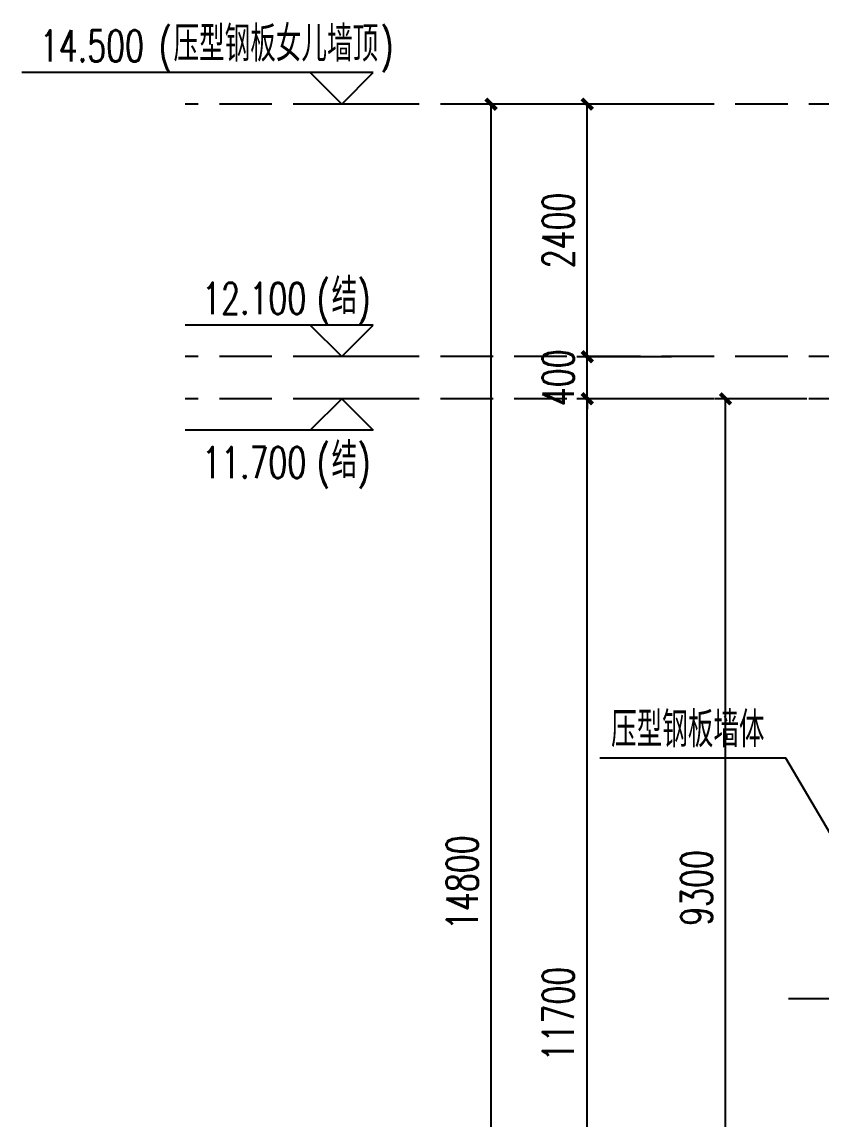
# Model space of a CAD drawing. Extents: x -1899985 to -450366, y 556196 to 2151267.
# Drawn here: x -1589336 to -1581744, y 573110 to 583539 of the extents above; entities that cross this region are included whole.
import ezdxf

# ---------------------------------------------------------------- set-up
doc = ezdxf.new("R2010")
doc.units = 0
doc.header["$LTSCALE"] = 1000
doc.header["$MEASUREMENT"] = 0
doc.linetypes.add('__DASH', pattern=[0.35, 0.25, -0.1])
doc.linetypes.add('DOTE', pattern=[2.42, 2, -0.2, 0.02, -0.2])
doc.layers.get('Defpoints').update_dxf_attribs({"color": 210})
for name, color, linetype in [('A-AXIS-D', 1, 'Continuous'), ('A-AXIS-DOTE', 14, 'DOTE'), ('A-AXIS-DP', 126, 'Continuous'), ('A-AXIS-SYMB', 3, 'Continuous'), ('DIM_ELEV', 3, 'Continuous'), ('PUB_TEXT', 7, 'Continuous')]:
    doc.layers.add(name, color=color, linetype=linetype)
doc.styles.add('_TCH_DIM', font='SIMPLEX', dxfattribs={"bigfont": 'GBCBIG'})
doc.styles.add('_TCH_DIM_T3', font='SIMPLEX', dxfattribs={"width": 0.705882, "bigfont": 'GBCBIG'})
doc.dimstyles.new('_TCH_ARCH&&100', dxfattribs={"dimtxt": 297.5, "dimasz": 100, "dimexe": 100, "dimexo": 100, "dimgap": 126.25, "dimtad": 1, "dimdec": 0, "dimzin": 0, "dimdsep": 46, "dimtxsty": '_TCH_DIM_T3', "dimblk": 'ARCHTICK', "dimcen": 0.09, "dimclrt": 7, "dimazin": 2, "dimtfac": 1, "dimtdec": 0, "dimtix": 1, "dimtmove": 2, "dimatfit": 3, "dimfxl": 0, "dimtolj": 1, "dimtzin": 0, "dimarcsym": 0})

# ---------------------------------------------------------------- blocks, each defined once
blk = doc.blocks.new('_ArchTick')
at = {"color": 0, "linetype": 'ByBlock', "const_width": 0.4}
blk.add_lwpolyline([(-0.5, -0.5), (0.5, 0.5)], dxfattribs=at)
blk = doc.blocks.new('*D416')
at = {"layer": 'A-AXIS-D', "color": 0, "lineweight": -2}
for p, q in [((-1583165, 579957), (-1584065, 579957)), ((-1583965, 568257), (-1583965, 579957)), ((-1583165, 568257), (-1584065, 568257))]:
    blk.add_line(p, q, dxfattribs=at)
at = {"layer": 'Defpoints', "color": 0}
for p in [(-1583965, 579957), (-1583065, 579957), (-1583065, 568257)]:
    blk.add_point(p, dxfattribs=at)
at = {"layer": 'A-AXIS-D', "color": 0, "lineweight": -2, "xscale": 100, "yscale": 100, "zscale": 100}
for p, rotation in [((-1583965, 579957), 90), ((-1583965, 568257), 270)]:
    blk.add_blockref('_ArchTick', p, dxfattribs=dict(at, rotation=rotation))
at = {"layer": 'A-AXIS-D', "color": 7, "insert": (-1584240, 574107), "char_height": 297.5, "attachment_point": 5, "rotation": 90, "style": '_TCH_DIM_T3'}
blk.add_mtext('\\A1;11700', dxfattribs=at)
blk = doc.blocks.new('*D417')
at = {"layer": 'A-AXIS-D', "color": 0, "lineweight": -2}
for p, q in [((-1583965, 580357), (-1583965, 580457)), ((-1583165, 580357), (-1584065, 580357)), ((-1583965, 579957), (-1583965, 580357)), ((-1583165, 579957), (-1584065, 579957)), ((-1583965, 579957), (-1583965, 579857))]:
    blk.add_line(p, q, dxfattribs=at)
at = {"layer": 'Defpoints', "color": 0}
for p in [(-1583965, 580357), (-1583065, 580357), (-1583065, 579957)]:
    blk.add_point(p, dxfattribs=at)
at = {"layer": 'A-AXIS-D', "color": 0, "lineweight": -2, "xscale": 100, "yscale": 100, "zscale": 100}
for p, rotation in [((-1583965, 580357), 270), ((-1583965, 579957), 90)]:
    blk.add_blockref('_ArchTick', p, dxfattribs=dict(at, rotation=rotation))
at = {"layer": 'A-AXIS-D', "color": 7, "insert": (-1584240, 580157), "char_height": 297.5, "attachment_point": 5, "rotation": 90, "style": '_TCH_DIM_T3'}
blk.add_mtext('\\A1;400', dxfattribs=at)
blk = doc.blocks.new('*D418')
at = {"layer": 'A-AXIS-D', "color": 0, "lineweight": -2}
for p, q in [((-1583165, 582757), (-1584065, 582757)), ((-1583965, 580357), (-1583965, 582757)), ((-1583165, 580357), (-1584065, 580357))]:
    blk.add_line(p, q, dxfattribs=at)
at = {"layer": 'Defpoints', "color": 0}
for p in [(-1583965, 582757), (-1583065, 582757), (-1583065, 580357)]:
    blk.add_point(p, dxfattribs=at)
at = {"layer": 'A-AXIS-D', "color": 0, "lineweight": -2, "xscale": 100, "yscale": 100, "zscale": 100}
for p, rotation in [((-1583965, 582757), 90), ((-1583965, 580357), 270)]:
    blk.add_blockref('_ArchTick', p, dxfattribs=dict(at, rotation=rotation))
at = {"layer": 'A-AXIS-D', "color": 7, "insert": (-1584240, 581557), "char_height": 297.5, "attachment_point": 5, "rotation": 90, "style": '_TCH_DIM_T3'}
blk.add_mtext('\\A1;2400', dxfattribs=at)
blk = doc.blocks.new('*D421')
at = {"layer": 'A-AXIS-D', "color": 0, "lineweight": -2}
for p, q in [((-1584053, 582757), (-1584978, 582757)), ((-1584878, 567957), (-1584878, 582757)), ((-1584053, 567957), (-1584978, 567957))]:
    blk.add_line(p, q, dxfattribs=at)
at = {"layer": 'Defpoints', "color": 0}
for p in [(-1584878, 582757), (-1583953, 582757), (-1583953, 567957)]:
    blk.add_point(p, dxfattribs=at)
at = {"layer": 'A-AXIS-D', "color": 0, "lineweight": -2, "xscale": 100, "yscale": 100, "zscale": 100}
for p, rotation in [((-1584878, 582757), 90), ((-1584878, 567957), 270)]:
    blk.add_blockref('_ArchTick', p, dxfattribs=dict(at, rotation=rotation))
at = {"layer": 'A-AXIS-D', "color": 7, "insert": (-1585153, 575357), "char_height": 297.5, "attachment_point": 5, "rotation": 90, "style": '_TCH_DIM_T3'}
blk.add_mtext('\\A1;14800', dxfattribs=at)
blk = doc.blocks.new('*D428')
at = {"layer": 'A-AXIS-DP', "color": 0, "lineweight": -2}
for p, q in [((-1581879, 579957), (-1582752, 579957)), ((-1582652, 570657), (-1582652, 579957)), ((-1581879, 570657), (-1582752, 570657))]:
    blk.add_line(p, q, dxfattribs=at)
at = {"layer": 'Defpoints', "color": 0}
for p in [(-1582652, 579957), (-1581779, 579957), (-1581779, 570657)]:
    blk.add_point(p, dxfattribs=at)
at = {"layer": 'A-AXIS-DP', "color": 0, "lineweight": -2, "xscale": 100, "yscale": 100, "zscale": 100}
for p, rotation in [((-1582652, 579957), 90), ((-1582652, 570657), 270)]:
    blk.add_blockref('_ArchTick', p, dxfattribs=dict(at, rotation=rotation))
at = {"layer": 'A-AXIS-DP', "color": 7, "insert": (-1582927, 575307), "char_height": 297.5, "attachment_point": 5, "rotation": 90, "style": '_TCH_DIM_T3'}
blk.add_mtext('\\A1;9300', dxfattribs=at)

msp = doc.modelspace()

# ---------------------------------------------------------------- linework, layer by layer
at = {"layer": 'A-AXIS-DOTE', "linetype": '__DASH', "ltscale": 2}
for p, q in [((-1572960.3, 582757.5), (-1587785.8, 582757.5)), ((-1572960.3, 580357.5), (-1587785.8, 580357.5)), ((-1572960.3, 579957.5), (-1587785.8, 579957.5))]:
    msp.add_line(p, q, dxfattribs=at)
at = {"layer": 'A-AXIS-DOTE'}
msp.add_line((-1582052, 574257.5), (-1579696.5, 574257.5), dxfattribs=at)
at = {"layer": 'A-AXIS-SYMB'}
for p, q in [((-1582077.5, 576539.1), (-1583843.9, 576539.1)), ((-1581513.2, 575584.4), (-1582077.5, 576539.1))]:
    msp.add_line(p, q, dxfattribs=at)
at = {"layer": 'DIM_ELEV'}
for p, q in [((-1585997.8, 583057.5), (-1589335.6, 583057.5)), ((-1586297.8, 582757.5), (-1586597.8, 583057.5)), ((-1586297.8, 582757.5), (-1585997.8, 583057.5)), ((-1585597.8, 582757.5), (-1586597.8, 582757.5)), ((-1585997.8, 580657.5), (-1587785.8, 580657.5)), ((-1586297.8, 580357.5), (-1586597.8, 580657.5)), ((-1586297.8, 580357.5), (-1585997.8, 580657.5)), ((-1585597.8, 580357.5), (-1586597.8, 580357.5)), ((-1586297.8, 579957.5), (-1586597.8, 579657.5)), ((-1585597.8, 579957.5), (-1586597.8, 579957.5)), ((-1586297.8, 579957.5), (-1585997.8, 579657.5)), ((-1585997.8, 579657.5), (-1587785.8, 579657.5))]:
    msp.add_line(p, q, dxfattribs=at)

# ---------------------------------------------------------------- texts
at = {"layer": 'PUB_TEXT', "style": '_TCH_DIM', "width": 0.705882}
for s, p in [('(', (-1588035.6, 583162.5)), (')', (-1585929.6, 583162.5)), ('14.500', (-1589165.6, 583162.5)), ('12.100', (-1587623.8, 580762.5)), ('(', (-1586533.8, 580762.5)), (')', (-1586148, 580762.5)), ('(', (-1586533.8, 579202.5)), (')', (-1586148, 579202.5)), ('11.700', (-1587623.8, 579202.5))]:
    msp.add_text(s, height=297.5, dxfattribs=at).set_placement(p)
at = {"layer": 'PUB_TEXT', "style": '_TCH_DIM'}
for s, height, p in [('压型钢板女儿墙顶', 337.59, (-1587895.6, 583162.5)), ('结', 337.6, (-1586393.8, 580762.5)), ('结', 337.6, (-1586393.8, 579202.5)), ('压型钢板墙体', 337.59, (-1583738.9, 576644.1))]:
    msp.add_text(s, height=height, dxfattribs=at).set_placement(p)

# ---------------------------------------------------------------- dimensions: what is measured, and where the dimension line sits
at = {"layer": 'A-AXIS-D'}
for p1, p2, distance, picture, middle in [((-1583953.1, 567957.5), (-1583953.1, 582757.5), 925.2, '*D421', (-1585153.3, 575357.5)), ((-1583064.5, 580357.5), (-1583064.5, 582757.5), 900, '*D418', (-1584239.5, 581557.5)), ((-1583064.5, 579957.5), (-1583064.5, 580357.5), 900, '*D417', (-1584239.5, 580157.5)), ((-1583064.5, 568257.5), (-1583064.5, 579957.5), 900, '*D416', (-1584239.5, 574107.5))]:
    dim = msp.add_aligned_dim(p1=p1, p2=p2, distance=distance, dimstyle='_TCH_ARCH&&100', dxfattribs=at)
    dim.commit()
    dim.dimension.update_dxf_attribs({"geometry": picture, "text_midpoint": middle})
at = {"layer": 'A-AXIS-DP'}
dim = msp.add_aligned_dim(p1=(-1581779.2, 570657.5), p2=(-1581779.2, 579957.5), distance=873.2, dimstyle='_TCH_ARCH&&100', dxfattribs=at)
dim.commit()
dim.dimension.update_dxf_attribs({"geometry": '*D428', "text_midpoint": (-1582927.4, 575307.5)})

doc.saveas('drawing.dxf')
